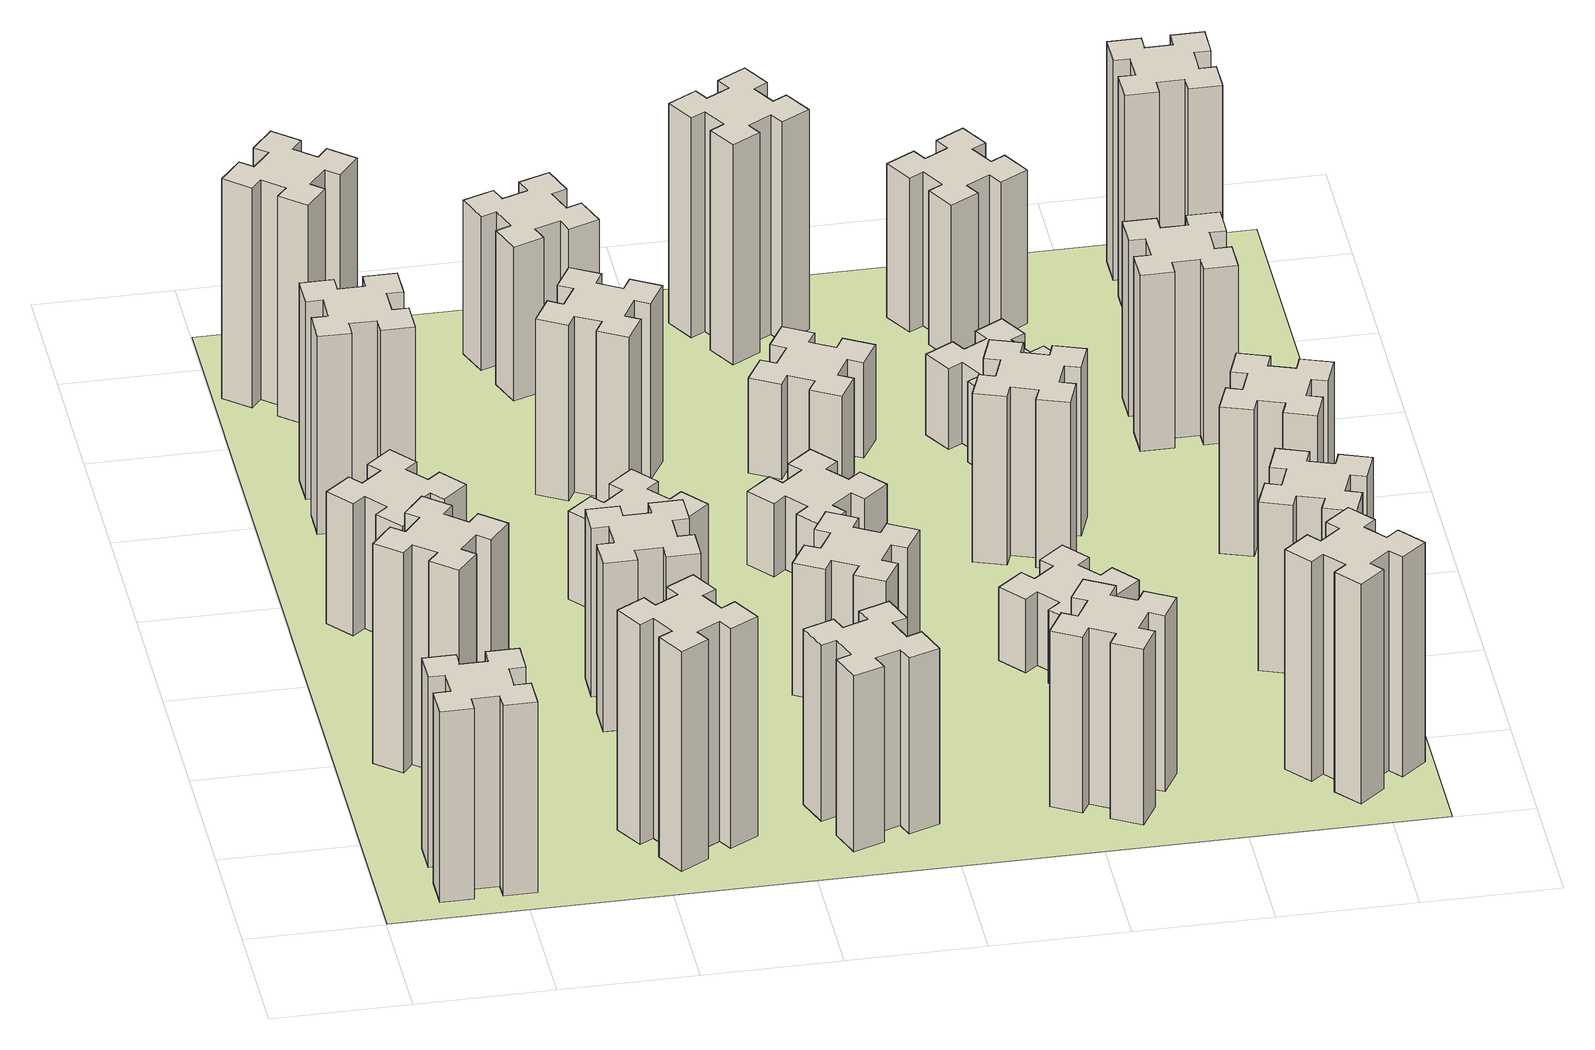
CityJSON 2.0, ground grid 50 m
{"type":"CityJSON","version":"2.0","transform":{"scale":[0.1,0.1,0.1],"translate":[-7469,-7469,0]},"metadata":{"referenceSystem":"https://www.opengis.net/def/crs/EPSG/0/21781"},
"CityObjects":{
"building1":{"type":"Building","attributes":{"class":"1000","function":"1000","usage":"1000","yearOfConstruction":2016,"roofType":"1000","measuredHeight":78,"storeysAboveGround":30,"storeysBelowGround":0},"geometry":[{"type":"Solid","lod":"1","boundaries":[[[[0,1,2,3,4,5,6,7,8,9,10,11,12,13,14,15,16,17,18,19]],[[17,16,20,21]],[[16,15,22,20]],[[15,14,23,22]],[[14,13,24,23]],[[13,12,25,24]],[[12,11,26,25]],[[11,10,27,26]],[[10,9,28,27]],[[9,8,29,28]],[[8,7,30,29]],[[7,6,31,30]],[[6,5,32,31]],[[5,4,33,32]],[[4,3,34,33]],[[3,2,35,34]],[[2,1,36,35]],[[1,0,37,36]],[[0,19,38,37]],[[19,18,39,38]],[[18,17,21,39]],[[24,25,26,27,28,29,30,31,32,33,34,35,36,37,38,39,21,20,22,23]]]]}]},
"building2":{"type":"Building","attributes":{"class":"1000","function":"1000","usage":"1000","yearOfConstruction":2016,"roofType":"1000","measuredHeight":90,"storeysAboveGround":30,"storeysBelowGround":0},"geometry":[{"type":"Solid","lod":"1","boundaries":[[[[40,41,42,43,44,45,46,47,48,49,50,51,52,53,54,55,56,57,58,59]],[[57,56,60,61]],[[56,55,62,60]],[[55,54,63,62]],[[54,53,64,63]],[[53,52,65,64]],[[52,51,66,65]],[[51,50,67,66]],[[50,49,68,67]],[[49,48,69,68]],[[48,47,70,69]],[[47,46,71,70]],[[46,45,72,71]],[[45,44,73,72]],[[44,43,74,73]],[[43,42,75,74]],[[42,41,76,75]],[[41,40,77,76]],[[40,59,78,77]],[[59,58,79,78]],[[58,57,61,79]],[[64,65,66,67,68,69,70,71,72,73,74,75,76,77,78,79,61,60,62,63]]]]}]},
"building3":{"type":"Building","attributes":{"class":"1000","function":"1000","usage":"1000","yearOfConstruction":2016,"roofType":"1000","measuredHeight":54,"storeysAboveGround":30,"storeysBelowGround":0},"geometry":[{"type":"Solid","lod":"1","boundaries":[[[[80,81,82,83,84,85,86,87,88,89,90,91,92,93,94,95,96,97,98,99]],[[97,96,100,101]],[[96,95,102,100]],[[95,94,103,102]],[[94,93,104,103]],[[93,92,105,104]],[[92,91,106,105]],[[91,90,107,106]],[[90,89,108,107]],[[89,88,109,108]],[[88,87,110,109]],[[87,86,111,110]],[[86,85,112,111]],[[85,84,113,112]],[[84,83,114,113]],[[83,82,115,114]],[[82,81,116,115]],[[81,80,117,116]],[[80,99,118,117]],[[99,98,119,118]],[[98,97,101,119]],[[104,105,106,107,108,109,110,111,112,113,114,115,116,117,118,119,101,100,102,103]]]]}]},
"building4":{"type":"Building","attributes":{"class":"1000","function":"1000","usage":"1000","yearOfConstruction":2016,"roofType":"1000","measuredHeight":81,"storeysAboveGround":30,"storeysBelowGround":0},"geometry":[{"type":"Solid","lod":"1","boundaries":[[[[120,121,122,123,124,125,126,127,128,129,130,131,132,133,134,135,136,137,138,139]],[[137,136,140,141]],[[136,135,142,140]],[[135,134,143,142]],[[134,133,144,143]],[[133,132,145,144]],[[132,131,146,145]],[[131,130,147,146]],[[130,129,148,147]],[[129,128,149,148]],[[128,127,150,149]],[[127,126,151,150]],[[126,125,152,151]],[[125,124,153,152]],[[124,123,154,153]],[[123,122,155,154]],[[122,121,156,155]],[[121,120,157,156]],[[120,139,158,157]],[[139,138,159,158]],[[138,137,141,159]],[[144,145,146,147,148,149,150,151,152,153,154,155,156,157,158,159,141,140,142,143]]]]}]},
"building5":{"type":"Building","attributes":{"class":"1000","function":"1000","usage":"1000","yearOfConstruction":2016,"roofType":"1000","measuredHeight":90,"storeysAboveGround":30,"storeysBelowGround":0},"geometry":[{"type":"Solid","lod":"1","boundaries":[[[[160,161,162,163,164,165,166,167,168,169,170,171,172,173,174,175,176,177,178,179]],[[177,176,180,181]],[[176,175,182,180]],[[175,174,183,182]],[[174,173,184,183]],[[173,172,185,184]],[[172,171,186,185]],[[171,170,187,186]],[[170,169,188,187]],[[169,168,189,188]],[[168,167,190,189]],[[167,166,191,190]],[[166,165,192,191]],[[165,164,193,192]],[[164,163,194,193]],[[163,162,195,194]],[[162,161,196,195]],[[161,160,197,196]],[[160,179,198,197]],[[179,178,199,198]],[[178,177,181,199]],[[184,185,186,187,188,189,190,191,192,193,194,195,196,197,198,199,181,180,182,183]]]]}]},
"building6":{"type":"Building","attributes":{"class":"1000","function":"1000","usage":"1000","yearOfConstruction":2016,"roofType":"1000","measuredHeight":90,"storeysAboveGround":30,"storeysBelowGround":0},"geometry":[{"type":"Solid","lod":"1","boundaries":[[[[200,201,202,203,204,205,206,207,208,209,210,211,212,213,214,215,216,217,218,219]],[[217,216,220,221]],[[216,215,222,220]],[[215,214,223,222]],[[214,213,224,223]],[[213,212,225,224]],[[212,211,226,225]],[[211,210,227,226]],[[210,209,228,227]],[[209,208,229,228]],[[208,207,230,229]],[[207,206,231,230]],[[206,205,232,231]],[[205,204,233,232]],[[204,203,234,233]],[[203,202,235,234]],[[202,201,236,235]],[[201,200,237,236]],[[200,219,238,237]],[[219,218,239,238]],[[218,217,221,239]],[[224,225,226,227,228,229,230,231,232,233,234,235,236,237,238,239,221,220,222,223]]]]}]},
"building7":{"type":"Building","attributes":{"class":"1000","function":"1000","usage":"1000","yearOfConstruction":2016,"roofType":"1000","measuredHeight":69,"storeysAboveGround":30,"storeysBelowGround":0},"geometry":[{"type":"Solid","lod":"1","boundaries":[[[[240,241,242,243,244,245,246,247,248,249,250,251,252,253,254,255,256,257,258,259]],[[257,256,260,261]],[[256,255,262,260]],[[255,254,263,262]],[[254,253,264,263]],[[253,252,265,264]],[[252,251,266,265]],[[251,250,267,266]],[[250,249,268,267]],[[249,248,269,268]],[[248,247,270,269]],[[247,246,271,270]],[[246,245,272,271]],[[245,244,273,272]],[[244,243,274,273]],[[243,242,275,274]],[[242,241,276,275]],[[241,240,277,276]],[[240,259,278,277]],[[259,258,279,278]],[[258,257,261,279]],[[264,265,266,267,268,269,270,271,272,273,274,275,276,277,278,279,261,260,262,263]]]]}]},
"building8":{"type":"Building","attributes":{"class":"1000","function":"1000","usage":"1000","yearOfConstruction":2016,"roofType":"1000","measuredHeight":36,"storeysAboveGround":30,"storeysBelowGround":0},"geometry":[{"type":"Solid","lod":"1","boundaries":[[[[280,281,282,283,284,285,286,287,288,289,290,291,292,293,294,295,296,297,298,299]],[[297,296,300,301]],[[296,295,302,300]],[[295,294,303,302]],[[294,293,304,303]],[[293,292,305,304]],[[292,291,306,305]],[[291,290,307,306]],[[290,289,308,307]],[[289,288,309,308]],[[288,287,310,309]],[[287,286,311,310]],[[286,285,312,311]],[[285,284,313,312]],[[284,283,314,313]],[[283,282,315,314]],[[282,281,316,315]],[[281,280,317,316]],[[280,299,318,317]],[[299,298,319,318]],[[298,297,301,319]],[[304,305,306,307,308,309,310,311,312,313,314,315,316,317,318,319,301,300,302,303]]]]}]},
"building9":{"type":"Building","attributes":{"class":"1000","function":"1000","usage":"1000","yearOfConstruction":2016,"roofType":"1000","measuredHeight":72,"storeysAboveGround":30,"storeysBelowGround":0},"geometry":[{"type":"Solid","lod":"1","boundaries":[[[[320,321,322,323,324,325,326,327,328,329,330,331,332,333,334,335,336,337,338,339]],[[337,336,340,341]],[[336,335,342,340]],[[335,334,343,342]],[[334,333,344,343]],[[333,332,345,344]],[[332,331,346,345]],[[331,330,347,346]],[[330,329,348,347]],[[329,328,349,348]],[[328,327,350,349]],[[327,326,351,350]],[[326,325,352,351]],[[325,324,353,352]],[[324,323,354,353]],[[323,322,355,354]],[[322,321,356,355]],[[321,320,357,356]],[[320,339,358,357]],[[339,338,359,358]],[[338,337,341,359]],[[344,345,346,347,348,349,350,351,352,353,354,355,356,357,358,359,341,340,342,343]]]]}]},
"building10":{"type":"Building","attributes":{"class":"1000","function":"1000","usage":"1000","yearOfConstruction":2016,"roofType":"1000","measuredHeight":72,"storeysAboveGround":30,"storeysBelowGround":0},"geometry":[{"type":"Solid","lod":"1","boundaries":[[[[360,361,362,363,364,365,366,367,368,369,370,371,372,373,374,375,376,377,378,379]],[[377,376,380,381]],[[376,375,382,380]],[[375,374,383,382]],[[374,373,384,383]],[[373,372,385,384]],[[372,371,386,385]],[[371,370,387,386]],[[370,369,388,387]],[[369,368,389,388]],[[368,367,390,389]],[[367,366,391,390]],[[366,365,392,391]],[[365,364,393,392]],[[364,363,394,393]],[[363,362,395,394]],[[362,361,396,395]],[[361,360,397,396]],[[360,379,398,397]],[[379,378,399,398]],[[378,377,381,399]],[[384,385,386,387,388,389,390,391,392,393,394,395,396,397,398,399,381,380,382,383]]]]}]},
"building11":{"type":"Building","attributes":{"class":"1000","function":"1000","usage":"1000","yearOfConstruction":2016,"roofType":"1000","measuredHeight":63,"storeysAboveGround":30,"storeysBelowGround":0},"geometry":[{"type":"Solid","lod":"1","boundaries":[[[[400,401,402,403,404,405,406,407,408,409,410,411,412,413,414,415,416,417,418,419]],[[417,416,420,421]],[[416,415,422,420]],[[415,414,423,422]],[[414,413,424,423]],[[413,412,425,424]],[[412,411,426,425]],[[411,410,427,426]],[[410,409,428,427]],[[409,408,429,428]],[[408,407,430,429]],[[407,406,431,430]],[[406,405,432,431]],[[405,404,433,432]],[[404,403,434,433]],[[403,402,435,434]],[[402,401,436,435]],[[401,400,437,436]],[[400,419,438,437]],[[419,418,439,438]],[[418,417,421,439]],[[424,425,426,427,428,429,430,431,432,433,434,435,436,437,438,439,421,420,422,423]]]]}]},
"building12":{"type":"Building","attributes":{"class":"1000","function":"1000","usage":"1000","yearOfConstruction":2016,"roofType":"1000","measuredHeight":54,"storeysAboveGround":30,"storeysBelowGround":0},"geometry":[{"type":"Solid","lod":"1","boundaries":[[[[440,441,442,443,444,445,446,447,448,449,450,451,452,453,454,455,456,457,458,459]],[[457,456,460,461]],[[456,455,462,460]],[[455,454,463,462]],[[454,453,464,463]],[[453,452,465,464]],[[452,451,466,465]],[[451,450,467,466]],[[450,449,468,467]],[[449,448,469,468]],[[448,447,470,469]],[[447,446,471,470]],[[446,445,472,471]],[[445,444,473,472]],[[444,443,474,473]],[[443,442,475,474]],[[442,441,476,475]],[[441,440,477,476]],[[440,459,478,477]],[[459,458,479,478]],[[458,457,461,479]],[[464,465,466,467,468,469,470,471,472,473,474,475,476,477,478,479,461,460,462,463]]]]}]},
"building13":{"type":"Building","attributes":{"class":"1000","function":"1000","usage":"1000","yearOfConstruction":2016,"roofType":"1000","measuredHeight":30,"storeysAboveGround":30,"storeysBelowGround":0},"geometry":[{"type":"Solid","lod":"1","boundaries":[[[[480,481,482,483,484,485,486,487,488,489,490,491,492,493,494,495,496,497,498,499]],[[497,496,500,501]],[[496,495,502,500]],[[495,494,503,502]],[[494,493,504,503]],[[493,492,505,504]],[[492,491,506,505]],[[491,490,507,506]],[[490,489,508,507]],[[489,488,509,508]],[[488,487,510,509]],[[487,486,511,510]],[[486,485,512,511]],[[485,484,513,512]],[[484,483,514,513]],[[483,482,515,514]],[[482,481,516,515]],[[481,480,517,516]],[[480,499,518,517]],[[499,498,519,518]],[[498,497,501,519]],[[504,505,506,507,508,509,510,511,512,513,514,515,516,517,518,519,501,500,502,503]]]]}]},
"building14":{"type":"Building","attributes":{"class":"1000","function":"1000","usage":"1000","yearOfConstruction":2016,"roofType":"1000","measuredHeight":72,"storeysAboveGround":30,"storeysBelowGround":0},"geometry":[{"type":"Solid","lod":"1","boundaries":[[[[520,521,522,523,524,525,526,527,528,529,530,531,532,533,534,535,536,537,538,539]],[[537,536,540,541]],[[536,535,542,540]],[[535,534,543,542]],[[534,533,544,543]],[[533,532,545,544]],[[532,531,546,545]],[[531,530,547,546]],[[530,529,548,547]],[[529,528,549,548]],[[528,527,550,549]],[[527,526,551,550]],[[526,525,552,551]],[[525,524,553,552]],[[524,523,554,553]],[[523,522,555,554]],[[522,521,556,555]],[[521,520,557,556]],[[520,539,558,557]],[[539,538,559,558]],[[538,537,541,559]],[[544,545,546,547,548,549,550,551,552,553,554,555,556,557,558,559,541,540,542,543]]]]}]},
"building15":{"type":"Building","attributes":{"class":"1000","function":"1000","usage":"1000","yearOfConstruction":2016,"roofType":"1000","measuredHeight":39,"storeysAboveGround":30,"storeysBelowGround":0},"geometry":[{"type":"Solid","lod":"1","boundaries":[[[[560,561,562,563,564,565,566,567,568,569,570,571,572,573,574,575,576,577,578,579]],[[577,576,580,581]],[[576,575,582,580]],[[575,574,583,582]],[[574,573,584,583]],[[573,572,585,584]],[[572,571,586,585]],[[571,570,587,586]],[[570,569,588,587]],[[569,568,589,588]],[[568,567,590,589]],[[567,566,591,590]],[[566,565,592,591]],[[565,564,593,592]],[[564,563,594,593]],[[563,562,595,594]],[[562,561,596,595]],[[561,560,597,596]],[[560,579,598,597]],[[579,578,599,598]],[[578,577,581,599]],[[584,585,586,587,588,589,590,591,592,593,594,595,596,597,598,599,581,580,582,583]]]]}]},
"building16":{"type":"Building","attributes":{"class":"1000","function":"1000","usage":"1000","yearOfConstruction":2016,"roofType":"1000","measuredHeight":90,"storeysAboveGround":30,"storeysBelowGround":0},"geometry":[{"type":"Solid","lod":"1","boundaries":[[[[600,601,602,603,604,605,606,607,608,609,610,611,612,613,614,615,616,617,618,619]],[[617,616,620,621]],[[616,615,622,620]],[[615,614,623,622]],[[614,613,624,623]],[[613,612,625,624]],[[612,611,626,625]],[[611,610,627,626]],[[610,609,628,627]],[[609,608,629,628]],[[608,607,630,629]],[[607,606,631,630]],[[606,605,632,631]],[[605,604,633,632]],[[604,603,634,633]],[[603,602,635,634]],[[602,601,636,635]],[[601,600,637,636]],[[600,619,638,637]],[[619,618,639,638]],[[618,617,621,639]],[[624,625,626,627,628,629,630,631,632,633,634,635,636,637,638,639,621,620,622,623]]]]}]},
"building17":{"type":"Building","attributes":{"class":"1000","function":"1000","usage":"1000","yearOfConstruction":2016,"roofType":"1000","measuredHeight":30,"storeysAboveGround":30,"storeysBelowGround":0},"geometry":[{"type":"Solid","lod":"1","boundaries":[[[[640,641,642,643,644,645,646,647,648,649,650,651,652,653,654,655,656,657,658,659]],[[657,656,660,661]],[[656,655,662,660]],[[655,654,663,662]],[[654,653,664,663]],[[653,652,665,664]],[[652,651,666,665]],[[651,650,667,666]],[[650,649,668,667]],[[649,648,669,668]],[[648,647,670,669]],[[647,646,671,670]],[[646,645,672,671]],[[645,644,673,672]],[[644,643,674,673]],[[643,642,675,674]],[[642,641,676,675]],[[641,640,677,676]],[[640,659,678,677]],[[659,658,679,678]],[[658,657,661,679]],[[664,665,666,667,668,669,670,671,672,673,674,675,676,677,678,679,661,660,662,663]]]]}]},
"building18":{"type":"Building","attributes":{"class":"1000","function":"1000","usage":"1000","yearOfConstruction":2016,"roofType":"1000","measuredHeight":69,"storeysAboveGround":30,"storeysBelowGround":0},"geometry":[{"type":"Solid","lod":"1","boundaries":[[[[680,681,682,683,684,685,686,687,688,689,690,691,692,693,694,695,696,697,698,699]],[[697,696,700,701]],[[696,695,702,700]],[[695,694,703,702]],[[694,693,704,703]],[[693,692,705,704]],[[692,691,706,705]],[[691,690,707,706]],[[690,689,708,707]],[[689,688,709,708]],[[688,687,710,709]],[[687,686,711,710]],[[686,685,712,711]],[[685,684,713,712]],[[684,683,714,713]],[[683,682,715,714]],[[682,681,716,715]],[[681,680,717,716]],[[680,699,718,717]],[[699,698,719,718]],[[698,697,701,719]],[[704,705,706,707,708,709,710,711,712,713,714,715,716,717,718,719,701,700,702,703]]]]}]},
"building19":{"type":"Building","attributes":{"class":"1000","function":"1000","usage":"1000","yearOfConstruction":2016,"roofType":"1000","measuredHeight":33,"storeysAboveGround":30,"storeysBelowGround":0},"geometry":[{"type":"Solid","lod":"1","boundaries":[[[[720,721,722,723,724,725,726,727,728,729,730,731,732,733,734,735,736,737,738,739]],[[737,736,740,741]],[[736,735,742,740]],[[735,734,743,742]],[[734,733,744,743]],[[733,732,745,744]],[[732,731,746,745]],[[731,730,747,746]],[[730,729,748,747]],[[729,728,749,748]],[[728,727,750,749]],[[727,726,751,750]],[[726,725,752,751]],[[725,724,753,752]],[[724,723,754,753]],[[723,722,755,754]],[[722,721,756,755]],[[721,720,757,756]],[[720,739,758,757]],[[739,738,759,758]],[[738,737,741,759]],[[744,745,746,747,748,749,750,751,752,753,754,755,756,757,758,759,741,740,742,743]]]]}]},
"building20":{"type":"Building","attributes":{"class":"1000","function":"1000","usage":"1000","yearOfConstruction":2016,"roofType":"1000","measuredHeight":90,"storeysAboveGround":30,"storeysBelowGround":0},"geometry":[{"type":"Solid","lod":"1","boundaries":[[[[760,761,762,763,764,765,766,767,768,769,770,771,772,773,774,775,776,777,778,779]],[[777,776,780,781]],[[776,775,782,780]],[[775,774,783,782]],[[774,773,784,783]],[[773,772,785,784]],[[772,771,786,785]],[[771,770,787,786]],[[770,769,788,787]],[[769,768,789,788]],[[768,767,790,789]],[[767,766,791,790]],[[766,765,792,791]],[[765,764,793,792]],[[764,763,794,793]],[[763,762,795,794]],[[762,761,796,795]],[[761,760,797,796]],[[760,779,798,797]],[[779,778,799,798]],[[778,777,781,799]],[[784,785,786,787,788,789,790,791,792,793,794,795,796,797,798,799,781,780,782,783]]]]}]},
"building21":{"type":"Building","attributes":{"class":"1000","function":"1000","usage":"1000","yearOfConstruction":2016,"roofType":"1000","measuredHeight":63,"storeysAboveGround":30,"storeysBelowGround":0},"geometry":[{"type":"Solid","lod":"1","boundaries":[[[[800,801,802,803,804,805,806,807,808,809,810,811,812,813,814,815,816,817,818,819]],[[817,816,820,821]],[[816,815,822,820]],[[815,814,823,822]],[[814,813,824,823]],[[813,812,825,824]],[[812,811,826,825]],[[811,810,827,826]],[[810,809,828,827]],[[809,808,829,828]],[[808,807,830,829]],[[807,806,831,830]],[[806,805,832,831]],[[805,804,833,832]],[[804,803,834,833]],[[803,802,835,834]],[[802,801,836,835]],[[801,800,837,836]],[[800,819,838,837]],[[819,818,839,838]],[[818,817,821,839]],[[824,825,826,827,828,829,830,831,832,833,834,835,836,837,838,839,821,820,822,823]]]]}]},
"building22":{"type":"Building","attributes":{"class":"1000","function":"1000","usage":"1000","yearOfConstruction":2016,"roofType":"1000","measuredHeight":69,"storeysAboveGround":30,"storeysBelowGround":0},"geometry":[{"type":"Solid","lod":"1","boundaries":[[[[840,841,842,843,844,845,846,847,848,849,850,851,852,853,854,855,856,857,858,859]],[[857,856,860,861]],[[856,855,862,860]],[[855,854,863,862]],[[854,853,864,863]],[[853,852,865,864]],[[852,851,866,865]],[[851,850,867,866]],[[850,849,868,867]],[[849,848,869,868]],[[848,847,870,869]],[[847,846,871,870]],[[846,845,872,871]],[[845,844,873,872]],[[844,843,874,873]],[[843,842,875,874]],[[842,841,876,875]],[[841,840,877,876]],[[840,859,878,877]],[[859,858,879,878]],[[858,857,861,879]],[[864,865,866,867,868,869,870,871,872,873,874,875,876,877,878,879,861,860,862,863]]]]}]},
"building23":{"type":"Building","attributes":{"class":"1000","function":"1000","usage":"1000","yearOfConstruction":2016,"roofType":"1000","measuredHeight":60,"storeysAboveGround":30,"storeysBelowGround":0},"geometry":[{"type":"Solid","lod":"1","boundaries":[[[[880,881,882,883,884,885,886,887,888,889,890,891,892,893,894,895,896,897,898,899]],[[897,896,900,901]],[[896,895,902,900]],[[895,894,903,902]],[[894,893,904,903]],[[893,892,905,904]],[[892,891,906,905]],[[891,890,907,906]],[[890,889,908,907]],[[889,888,909,908]],[[888,887,910,909]],[[887,886,911,910]],[[886,885,912,911]],[[885,884,913,912]],[[884,883,914,913]],[[883,882,915,914]],[[882,881,916,915]],[[881,880,917,916]],[[880,899,918,917]],[[899,898,919,918]],[[898,897,901,919]],[[904,905,906,907,908,909,910,911,912,913,914,915,916,917,918,919,901,900,902,903]]]]}]},
"building24":{"type":"Building","attributes":{"class":"1000","function":"1000","usage":"1000","yearOfConstruction":2016,"roofType":"1000","measuredHeight":72,"storeysAboveGround":30,"storeysBelowGround":0},"geometry":[{"type":"Solid","lod":"1","boundaries":[[[[920,921,922,923,924,925,926,927,928,929,930,931,932,933,934,935,936,937,938,939]],[[937,936,940,941]],[[936,935,942,940]],[[935,934,943,942]],[[934,933,944,943]],[[933,932,945,944]],[[932,931,946,945]],[[931,930,947,946]],[[930,929,948,947]],[[929,928,949,948]],[[928,927,950,949]],[[927,926,951,950]],[[926,925,952,951]],[[925,924,953,952]],[[924,923,954,953]],[[923,922,955,954]],[[922,921,956,955]],[[921,920,957,956]],[[920,939,958,957]],[[939,938,959,958]],[[938,937,941,959]],[[944,945,946,947,948,949,950,951,952,953,954,955,956,957,958,959,941,940,942,943]]]]}]},
"building25":{"type":"Building","attributes":{"class":"1000","function":"1000","usage":"1000","yearOfConstruction":2016,"roofType":"1000","measuredHeight":90,"storeysAboveGround":30,"storeysBelowGround":0},"geometry":[{"type":"Solid","lod":"1","boundaries":[[[[960,961,962,963,964,965,966,967,968,969,970,971,972,973,974,975,976,977,978,979]],[[977,976,980,981]],[[976,975,982,980]],[[975,974,983,982]],[[974,973,984,983]],[[973,972,985,984]],[[972,971,986,985]],[[971,970,987,986]],[[970,969,988,987]],[[969,968,989,988]],[[968,967,990,989]],[[967,966,991,990]],[[966,965,992,991]],[[965,964,993,992]],[[964,963,994,993]],[[963,962,995,994]],[[962,961,996,995]],[[961,960,997,996]],[[960,979,998,997]],[[979,978,999,998]],[[978,977,981,999]],[[984,985,986,987,988,989,990,991,992,993,994,995,996,997,998,999,981,980,982,983]]]]}]},
"landuse1":{"type":"LandUse","attributes":{"name":"plot1","function":"1010"},"geometry":[{"type":"MultiSurface","lod":"1","boundaries":[[[1000,1001,1002,1003]]]}]}
},
"vertices":[
[265,325,0],[265,225,0],[205,225,0],[205,105,0],[325,105,0],[325,165,0],[425,165,0],[425,105,0],[545,105,0],[545,225,0],[485,225,0],[485,325,0],[545,325,0],[545,445,0],[425,445,0],[425,385,0],[325,385,0],[325,445,0],[205,445,0],[205,325,0],[325,385,780],[325,445,780],[425,385,780],[425,445,780],[545,445,780],[545,325,780],[485,325,780],[485,225,780],[545,225,780],[545,105,780],[425,105,780],[425,165,780],[325,165,780],[325,105,780],[205,105,780],[205,225,780],[265,225,780],[265,325,780],[205,325,780],[205,445,780],
[484,1067,0],[408,1132,0],[446,1178,0],[354,1255,0],[277,1163,0],[323,1124,0],[259,1048,0],[213,1086,0],[136,994,0],[228,917,0],[266,963,0],[343,899,0],[304,853,0],[396,776,0],[473,868,0],[427,906,0],[492,983,0],[538,944,0],[615,1036,0],[523,1113,0],[492,983,900],[538,944,900],[427,906,900],[473,868,900],[396,776,900],[304,853,900],[343,899,900],[266,963,900],[228,917,900],[136,994,900],[213,1086,900],[259,1048,900],[323,1124,900],[277,1163,900],[354,1255,900],[446,1178,900],[408,1132,900],[484,1067,900],[523,1113,900],[615,1036,900],
[492,1888,0],[427,1964,0],[473,2003,0],[396,2095,0],[304,2018,0],[343,1972,0],[266,1907,0],[228,1953,0],[136,1876,0],[213,1784,0],[259,1823,0],[323,1746,0],[277,1708,0],[354,1616,0],[446,1693,0],[408,1739,0],[484,1803,0],[523,1757,0],[615,1834,0],[538,1926,0],[484,1803,540],[523,1757,540],[408,1739,540],[446,1693,540],[354,1616,540],[277,1708,540],[323,1746,540],[259,1823,540],[213,1784,540],[136,1876,540],[228,1953,540],[266,1907,540],[343,1972,540],[304,2018,540],[396,2095,540],[473,2003,540],[427,1964,540],[492,1888,540],[538,1926,540],[615,1834,540],
[485,2545,0],[485,2645,0],[545,2645,0],[545,2765,0],[425,2765,0],[425,2705,0],[325,2705,0],[325,2765,0],[205,2765,0],[205,2645,0],[265,2645,0],[265,2545,0],[205,2545,0],[205,2425,0],[325,2425,0],[325,2485,0],[425,2485,0],[425,2425,0],[545,2425,0],[545,2545,0],[425,2485,810],[425,2425,810],[325,2485,810],[325,2425,810],[205,2425,810],[205,2545,810],[265,2545,810],[265,2645,810],[205,2645,810],[205,2765,810],[325,2765,810],[325,2705,810],[425,2705,810],[425,2765,810],[545,2765,810],[545,2645,810],[485,2645,810],[485,2545,810],[545,2545,810],[545,2425,810],
[1127,255,0],[1214,305,0],[1244,253,0],[1348,313,0],[1288,417,0],[1236,387,0],[1186,474,0],[1238,504,0],[1178,608,0],[1074,548,0],[1104,496,0],[1017,446,0],[987,498,0],[883,438,0],[943,334,0],[995,364,0],[1045,277,0],[993,247,0],[1053,143,0],[1157,203,0],[1045,277,900],[993,247,900],[995,364,900],[943,334,900],[883,438,900],[987,498,900],[1017,446,900],[1104,496,900],[1074,548,900],[1178,608,900],[1238,504,900],[1186,474,900],[1236,387,900],[1288,417,900],[1348,313,900],[1244,253,900],[1214,305,900],[1127,255,900],[1157,203,900],[1053,143,900],
[384,3387,0],[308,3452,0],[346,3498,0],[254,3575,0],[177,3483,0],[223,3444,0],[159,3368,0],[113,3406,0],[36,3314,0],[128,3237,0],[166,3283,0],[243,3219,0],[204,3173,0],[296,3096,0],[373,3188,0],[327,3226,0],[392,3303,0],[438,3264,0],[515,3356,0],[423,3433,0],[392,3303,900],[438,3264,900],[327,3226,900],[373,3188,900],[296,3096,900],[204,3173,900],[243,3219,900],[166,3283,900],[128,3237,900],[36,3314,900],[113,3406,900],[159,3368,900],[223,3444,900],[177,3483,900],[254,3575,900],[346,3498,900],[308,3452,900],[384,3387,900],[423,3433,900],[515,3356,900],
[1165,1325,0],[1065,1325,0],[1065,1385,0],[945,1385,0],[945,1265,0],[1005,1265,0],[1005,1165,0],[945,1165,0],[945,1045,0],[1065,1045,0],[1065,1105,0],[1165,1105,0],[1165,1045,0],[1285,1045,0],[1285,1165,0],[1225,1165,0],[1225,1265,0],[1285,1265,0],[1285,1385,0],[1165,1385,0],[1225,1265,690],[1285,1265,690],[1225,1165,690],[1285,1165,690],[1285,1045,690],[1165,1045,690],[1165,1105,690],[1065,1105,690],[1065,1045,690],[945,1045,690],[945,1165,690],[1005,1165,690],[1005,1265,690],[945,1265,690],[945,1385,690],[1065,1385,690],[1065,1325,690],[1165,1325,690],[1165,1385,690],[1285,1385,690],
[1183,1972,0],[1106,1907,0],[1068,1953,0],[976,1876,0],[1053,1784,0],[1099,1823,0],[1163,1746,0],[1117,1708,0],[1194,1616,0],[1286,1693,0],[1248,1739,0],[1324,1803,0],[1363,1757,0],[1455,1834,0],[1378,1926,0],[1332,1888,0],[1267,1964,0],[1313,2003,0],[1236,2095,0],[1144,2018,0],[1267,1964,360],[1313,2003,360],[1332,1888,360],[1378,1926,360],[1455,1834,360],[1363,1757,360],[1324,1803,360],[1248,1739,360],[1286,1693,360],[1194,1616,360],[1117,1708,360],[1163,1746,360],[1099,1823,360],[1053,1784,360],[976,1876,360],[1068,1953,360],[1106,1907,360],[1183,1972,360],[1144,2018,360],[1236,2095,360],
[1765,496,0],[1671,462,0],[1650,518,0],[1537,477,0],[1579,364,0],[1635,385,0],[1669,291,0],[1613,270,0],[1654,157,0],[1767,199,0],[1746,255,0],[1840,289,0],[1860,233,0],[1973,274,0],[1932,387,0],[1876,366,0],[1842,460,0],[1898,480,0],[1857,593,0],[1744,552,0],[1842,460,720],[1898,480,720],[1876,366,720],[1932,387,720],[1973,274,720],[1860,233,720],[1840,289,720],[1746,255,720],[1767,199,720],[1654,157,720],[1613,270,720],[1669,291,720],[1635,385,720],[1579,364,720],[1537,477,720],[1650,518,720],[1671,462,720],[1765,496,720],[1744,552,720],[1857,593,720],
[1314,2666,0],[1227,2716,0],[1257,2768,0],[1153,2828,0],[1093,2724,0],[1145,2694,0],[1095,2607,0],[1043,2637,0],[983,2533,0],[1087,2473,0],[1117,2525,0],[1204,2475,0],[1174,2423,0],[1278,2363,0],[1338,2467,0],[1286,2497,0],[1336,2584,0],[1388,2554,0],[1448,2658,0],[1344,2718,0],[1336,2584,720],[1388,2554,720],[1286,2497,720],[1338,2467,720],[1278,2363,720],[1174,2423,720],[1204,2475,720],[1117,2525,720],[1087,2473,720],[983,2533,720],[1043,2637,720],[1095,2607,720],[1145,2694,720],[1093,2724,720],[1153,2828,720],[1257,2768,720],[1227,2716,720],[1314,2666,720],[1344,2718,720],[1448,2658,720],
[1125,3456,0],[1031,3422,0],[1010,3478,0],[897,3437,0],[939,3324,0],[995,3345,0],[1029,3251,0],[973,3230,0],[1014,3117,0],[1127,3159,0],[1106,3215,0],[1200,3249,0],[1220,3193,0],[1333,3234,0],[1292,3347,0],[1236,3326,0],[1202,3420,0],[1258,3440,0],[1217,3553,0],[1104,3512,0],[1202,3420,630],[1258,3440,630],[1236,3326,630],[1292,3347,630],[1333,3234,630],[1220,3193,630],[1200,3249,630],[1106,3215,630],[1127,3159,630],[1014,3117,630],[973,3230,630],[1029,3251,630],[995,3345,630],[939,3324,630],[897,3437,630],[1010,3478,630],[1031,3422,630],[1125,3456,630],[1104,3512,630],[1217,3553,630],
[1954,1286,0],[1867,1336,0],[1897,1388,0],[1793,1448,0],[1733,1344,0],[1785,1314,0],[1735,1227,0],[1683,1257,0],[1623,1153,0],[1727,1093,0],[1757,1145,0],[1844,1095,0],[1814,1043,0],[1918,983,0],[1978,1087,0],[1926,1117,0],[1976,1204,0],[2028,1174,0],[2088,1278,0],[1984,1338,0],[1976,1204,540],[2028,1174,540],[1926,1117,540],[1978,1087,540],[1918,983,540],[1814,1043,540],[1844,1095,540],[1757,1145,540],[1727,1093,540],[1623,1153,540],[1683,1257,540],[1735,1227,540],[1785,1314,540],[1733,1344,540],[1793,1448,540],[1897,1388,540],[1867,1336,540],[1954,1286,540],[1984,1338,540],[2088,1278,540],
[1972,1988,0],[1907,2064,0],[1953,2103,0],[1876,2195,0],[1784,2118,0],[1823,2072,0],[1746,2007,0],[1708,2053,0],[1616,1976,0],[1693,1884,0],[1739,1923,0],[1803,1846,0],[1757,1808,0],[1834,1716,0],[1926,1793,0],[1888,1839,0],[1964,1903,0],[2003,1857,0],[2095,1934,0],[2018,2026,0],[1964,1903,300],[2003,1857,300],[1888,1839,300],[1926,1793,300],[1834,1716,300],[1757,1808,300],[1803,1846,300],[1739,1923,300],[1693,1884,300],[1616,1976,300],[1708,2053,300],[1746,2007,300],[1823,2072,300],[1784,2118,300],[1876,2195,300],[1953,2103,300],[1907,2064,300],[1972,1988,300],[2018,2026,300],[2095,1934,300],
[2497,305,0],[2584,255,0],[2554,203,0],[2658,143,0],[2718,247,0],[2666,277,0],[2716,364,0],[2768,334,0],[2828,438,0],[2724,498,0],[2694,446,0],[2607,496,0],[2637,548,0],[2533,608,0],[2473,504,0],[2525,474,0],[2475,387,0],[2423,417,0],[2363,313,0],[2467,253,0],[2475,387,720],[2423,417,720],[2525,474,720],[2473,504,720],[2533,608,720],[2637,548,720],[2607,496,720],[2694,446,720],[2724,498,720],[2828,438,720],[2768,334,720],[2716,364,720],[2666,277,720],[2718,247,720],[2658,143,720],[2554,203,720],[2584,255,720],[2497,305,720],[2467,253,720],[2363,313,720],
[2026,2497,0],[2076,2584,0],[2128,2554,0],[2188,2658,0],[2084,2718,0],[2054,2666,0],[1967,2716,0],[1997,2768,0],[1893,2828,0],[1833,2724,0],[1885,2694,0],[1835,2607,0],[1783,2637,0],[1723,2533,0],[1827,2473,0],[1857,2525,0],[1944,2475,0],[1914,2423,0],[2018,2363,0],[2078,2467,0],[1944,2475,390],[1914,2423,390],[1857,2525,390],[1827,2473,390],[1723,2533,390],[1783,2637,390],[1835,2607,390],[1885,2694,390],[1833,2724,390],[1893,2828,390],[1997,2768,390],[1967,2716,390],[2054,2666,390],[2084,2718,390],[2188,2658,390],[2128,2554,390],[2076,2584,390],[2026,2497,390],[2078,2467,390],[2018,2363,390],
[1844,3556,0],[1757,3506,0],[1727,3558,0],[1623,3498,0],[1683,3394,0],[1735,3424,0],[1785,3337,0],[1733,3307,0],[1793,3203,0],[1897,3263,0],[1867,3315,0],[1954,3365,0],[1984,3313,0],[2088,3373,0],[2028,3477,0],[1976,3447,0],[1926,3534,0],[1978,3564,0],[1918,3668,0],[1814,3608,0],[1926,3534,900],[1978,3564,900],[1976,3447,900],[2028,3477,900],[2088,3373,900],[1984,3313,900],[1954,3365,900],[1867,3315,900],[1897,3263,900],[1793,3203,900],[1733,3307,900],[1785,3337,900],[1735,3424,900],[1683,3394,900],[1623,3498,900],[1727,3558,900],[1757,3506,900],[1844,3556,900],[1814,3608,900],[1918,3668,900],
[2628,1099,0],[2704,1163,0],[2743,1117,0],[2835,1194,0],[2758,1286,0],[2712,1248,0],[2647,1324,0],[2693,1363,0],[2616,1455,0],[2524,1378,0],[2563,1332,0],[2486,1267,0],[2448,1313,0],[2356,1236,0],[2433,1144,0],[2479,1183,0],[2543,1106,0],[2497,1068,0],[2574,976,0],[2666,1053,0],[2543,1106,300],[2497,1068,300],[2479,1183,300],[2433,1144,300],[2356,1236,300],[2448,1313,300],[2486,1267,300],[2563,1332,300],[2524,1378,300],[2616,1455,300],[2693,1363,300],[2647,1324,300],[2712,1248,300],[2758,1286,300],[2835,1194,300],[2743,1117,300],[2704,1163,300],[2628,1099,300],[2666,1053,300],[2574,976,300],
[2682,1871,0],[2716,1965,0],[2772,1944,0],[2813,2057,0],[2700,2098,0],[2680,2042,0],[2586,2076,0],[2607,2132,0],[2494,2173,0],[2453,2060,0],[2509,2040,0],[2475,1946,0],[2419,1967,0],[2377,1854,0],[2490,1813,0],[2511,1869,0],[2605,1835,0],[2584,1779,0],[2697,1737,0],[2738,1850,0],[2605,1835,690],[2584,1779,690],[2511,1869,690],[2490,1813,690],[2377,1854,690],[2419,1967,690],[2475,1946,690],[2509,2040,690],[2453,2060,690],[2494,2173,690],[2607,2132,690],[2586,2076,690],[2680,2042,690],[2700,2098,690],[2813,2057,690],[2772,1944,690],[2716,1965,690],[2682,1871,690],[2738,1850,690],[2697,1737,690],
[2475,2584,0],[2525,2497,0],[2473,2467,0],[2533,2363,0],[2637,2423,0],[2607,2475,0],[2694,2525,0],[2724,2473,0],[2828,2533,0],[2768,2637,0],[2716,2607,0],[2666,2694,0],[2718,2724,0],[2658,2828,0],[2554,2768,0],[2584,2716,0],[2497,2666,0],[2467,2718,0],[2363,2658,0],[2423,2554,0],[2497,2666,330],[2467,2718,330],[2584,2716,330],[2554,2768,330],[2658,2828,330],[2718,2724,330],[2666,2694,330],[2716,2607,330],[2768,2637,330],[2828,2533,330],[2724,2473,330],[2694,2525,330],[2607,2475,330],[2637,2423,330],[2533,2363,330],[2473,2467,330],[2525,2497,330],[2475,2584,330],[2423,2554,330],[2363,2658,330],
[3468,259,0],[3544,323,0],[3583,277,0],[3675,354,0],[3598,446,0],[3552,408,0],[3487,484,0],[3533,523,0],[3456,615,0],[3364,538,0],[3403,492,0],[3326,427,0],[3288,473,0],[3196,396,0],[3273,304,0],[3319,343,0],[3383,266,0],[3337,228,0],[3414,136,0],[3506,213,0],[3383,266,900],[3337,228,900],[3319,343,900],[3273,304,900],[3196,396,900],[3288,473,900],[3326,427,900],[3403,492,900],[3364,538,900],[3456,615,900],[3533,523,900],[3487,484,900],[3552,408,900],[3598,446,900],[3675,354,900],[3583,277,900],[3544,323,900],[3468,259,900],[3506,213,900],[3414,136,900],
[2716,3347,0],[2666,3434,0],[2718,3464,0],[2658,3568,0],[2554,3508,0],[2584,3456,0],[2497,3406,0],[2467,3458,0],[2363,3398,0],[2423,3294,0],[2475,3324,0],[2525,3237,0],[2473,3207,0],[2533,3103,0],[2637,3163,0],[2607,3215,0],[2694,3265,0],[2724,3213,0],[2828,3273,0],[2768,3377,0],[2694,3265,630],[2724,3213,630],[2607,3215,630],[2637,3163,630],[2533,3103,630],[2473,3207,630],[2525,3237,630],[2475,3324,630],[2423,3294,630],[2363,3398,630],[2467,3458,630],[2497,3406,630],[2584,3456,630],[2554,3508,630],[2658,3568,630],[2718,3464,630],[2666,3434,630],[2716,3347,630],[2768,3377,630],[2828,3273,630],
[3351,1029,0],[3445,995,0],[3424,939,0],[3537,897,0],[3578,1010,0],[3522,1031,0],[3556,1125,0],[3612,1104,0],[3653,1217,0],[3540,1258,0],[3520,1202,0],[3426,1236,0],[3447,1292,0],[3334,1333,0],[3293,1220,0],[3349,1200,0],[3315,1106,0],[3259,1127,0],[3217,1014,0],[3330,973,0],[3315,1106,690],[3259,1127,690],[3349,1200,690],[3293,1220,690],[3334,1333,690],[3447,1292,690],[3426,1236,690],[3520,1202,690],[3540,1258,690],[3653,1217,690],[3612,1104,690],[3556,1125,690],[3522,1031,690],[3578,1010,690],[3537,897,690],[3424,939,690],[3445,995,690],[3351,1029,690],[3330,973,690],[3217,1014,690],
[3520,1942,0],[3426,1976,0],[3447,2032,0],[3334,2073,0],[3293,1960,0],[3349,1940,0],[3315,1846,0],[3259,1867,0],[3217,1754,0],[3330,1713,0],[3351,1769,0],[3445,1735,0],[3424,1679,0],[3537,1637,0],[3578,1750,0],[3522,1771,0],[3556,1865,0],[3612,1844,0],[3653,1957,0],[3540,1998,0],[3556,1865,600],[3612,1844,600],[3522,1771,600],[3578,1750,600],[3537,1637,600],[3424,1679,600],[3445,1735,600],[3351,1769,600],[3330,1713,600],[3217,1754,600],[3259,1867,600],[3315,1846,600],[3349,1940,600],[3293,1960,600],[3334,2073,600],[3447,2032,600],[3426,1976,600],[3520,1942,600],[3540,1998,600],[3653,1957,600],
[3285,2705,0],[3185,2705,0],[3185,2765,0],[3065,2765,0],[3065,2645,0],[3125,2645,0],[3125,2545,0],[3065,2545,0],[3065,2425,0],[3185,2425,0],[3185,2485,0],[3285,2485,0],[3285,2425,0],[3405,2425,0],[3405,2545,0],[3345,2545,0],[3345,2645,0],[3405,2645,0],[3405,2765,0],[3285,2765,0],[3345,2645,720],[3405,2645,720],[3345,2545,720],[3405,2545,720],[3405,2425,720],[3285,2425,720],[3285,2485,720],[3185,2485,720],[3185,2425,720],[3065,2425,720],[3065,2545,720],[3125,2545,720],[3125,2645,720],[3065,2645,720],[3065,2765,720],[3185,2765,720],[3185,2705,720],[3285,2705,720],[3285,2765,720],[3405,2765,720],
[3285,3325,0],[3385,3325,0],[3385,3265,0],[3505,3265,0],[3505,3385,0],[3445,3385,0],[3445,3485,0],[3505,3485,0],[3505,3605,0],[3385,3605,0],[3385,3545,0],[3285,3545,0],[3285,3605,0],[3165,3605,0],[3165,3485,0],[3225,3485,0],[3225,3385,0],[3165,3385,0],[3165,3265,0],[3285,3265,0],[3225,3385,900],[3165,3385,900],[3225,3485,900],[3165,3485,900],[3165,3605,900],[3285,3605,900],[3285,3545,900],[3385,3545,900],[3385,3605,900],[3505,3605,900],[3505,3485,900],[3445,3485,900],[3445,3385,900],[3505,3385,900],[3505,3265,900],[3385,3265,900],[3385,3325,900],[3285,3325,900],[3285,3265,900],[3165,3265,900],
[5,3705,0],[3705,3705,0],[3705,5,0],[5,5,0]
]}
